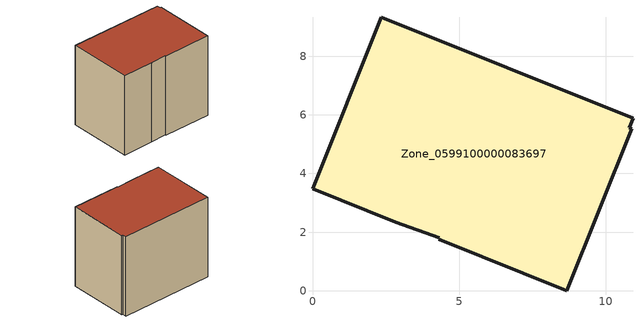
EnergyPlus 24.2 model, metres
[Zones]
Zone_0599100000083697
 floor ground (C_G): 0,3.48 2.34,9.33 10.93,5.88 10.81,5.56 10.89,5.53 8.68,0 4.3,1.75 4.32,1.81 2.84,2.34 z0.16
 wall outside (C_F): 2.34,9.33 0,3.48 2.84,2.34 4.32,1.81 4.3,1.75 8.68,0 10.89,5.53 10.81,5.56 10.93,5.88 2.34,9.33 z0.16:8.12
 roof outside (C_R): 4.32,1.81 4.3,1.75 8.68,0 10.89,5.53 10.81,5.56 10.93,5.88 2.34,9.33 0,3.48 2.84,2.34 z8.12
[BUILDING]
Pand.0599100000083697: North Axis=0; Terrain=City; Loads Convergence Tolerance Value=0.04; Temperature Convergence Tolerance Value=0.4; Solar Distribution=FullExterior; Maximum Number of Warmup Days=25; Minimum Number of Warmup Days=1
[Site:Location]
Rotterdam.The.Hague.AP_ZH_NLD Design_Conditions: Latitude=51.96; Longitude=4.45; Time Zone=1; Elevation=-4.5
[SITE:GROUNDTEMPERATURE:BUILDINGSURFACE]
18, 18, 18, 18, 18, 18, 18, 18, 18, 18, 18, 18
[MATERIAL] Thermal Absorptance=0.9; Solar Absorptance=0.7; Visible Absorptance=0.7
Name | Roughness | Thickness | Conductivity | Density | Specific Heat
G.TC.1965-1974 | MediumSmooth | 0.15 | 0.882353 | 540 | 1210
F.TC.1965-1974 | Rough | 0.3 | 0.697674 | 1920 | 840
R.TC.1965-1974 | MediumRough | 0.2 | 0.232558 | 1500 | 1000
[CONSTRUCTION]
C_G: G.TC.1965-1974
C_F: F.TC.1965-1974
C_R: R.TC.1965-1974
[ZONE]
Zone_0599100000083697: Type=1; Multiplier=1; Ceiling Height=Autocalculate; Volume=Autocalculate; Floor Area=autocalculate; Part of Total Floor Area=Yes
[ZONEINFILTRATION:DESIGNFLOWRATE]
Infil_Zone_0599100000083697: Zone or ZoneList or Space or SpaceList=Zone_0599100000083697; Schedule=AlwaysOn; Design Flow Rate Calculation Method=Flow/Area; Flow Rate per Floor Area=0.003; Constant Term Coefficient=1; Temperature Term Coefficient=0; Velocity Term Coefficient=0; Velocity Squared Term Coefficient=0
[HVACTEMPLATE:ZONE:IDEALLOADSAIRSYSTEM]
Zone_0599100000083697: Maximum Heating Supply Air Temperature=50; Minimum Cooling Supply Air Temperature=13; Maximum Heating Supply Air Humidity Ratio=0.0156; Minimum Cooling Supply Air Humidity Ratio=0.0077; Heating Limit=NoLimit; Cooling Limit=NoLimit; Dehumidification Control Type=ConstantSensibleHeatRatio; Cooling Sensible Heat Ratio=0.7; Dehumidification Setpoint=60; Humidification Control Type=None; Humidification Setpoint=30; Outdoor Air Method=None; Outdoor Air Flow Rate per Person=0.00944; Outdoor Air Flow Rate per Zone Floor Area=0; Outdoor Air Flow Rate per Zone=0; Demand Controlled Ventilation Type=None; Outdoor Air Economizer Type=NoEconomizer; Heat Recovery Type=None; Sensible Heat Recovery Effectiveness=0.7; Latent Heat Recovery Effectiveness=0.65
[ZONECONTROL:THERMOSTAT]
ThermostatControl_Zone_0599100000083697: Zone or ZoneList=Zone_0599100000083697; Control Type Schedule=DualSetpointControlType; Control 1=Thermostat_Zone_0599100000083697; Temperature Difference Between Cutout And Setpoint=0
[THERMOSTATSETPOINT:DUALSETPOINT]
Thermostat_Zone_0599100000083697: Heating Setpoint Temperature Schedule=HeatingSetpoint_Zone_0599100000083697; Cooling Setpoint Temperature Schedule=CoolingSetpoint_Zone_0599100000083697
[SCHEDULE:COMPACT]
HeatingSetpoint_Zone_0599100000083697: Through: 12/31, For: AllDays, Until: 24:00, 21
CoolingSetpoint_Zone_0599100000083697: Through: 12/31, For: AllDays, Until: 24:00, 24
DualSetpointControlType: Through: 12/31, For: AllDays, Until: 24:00, 4
AlwaysOn: Through: 12/31, For: AllDays, Until: 24:00, 1
